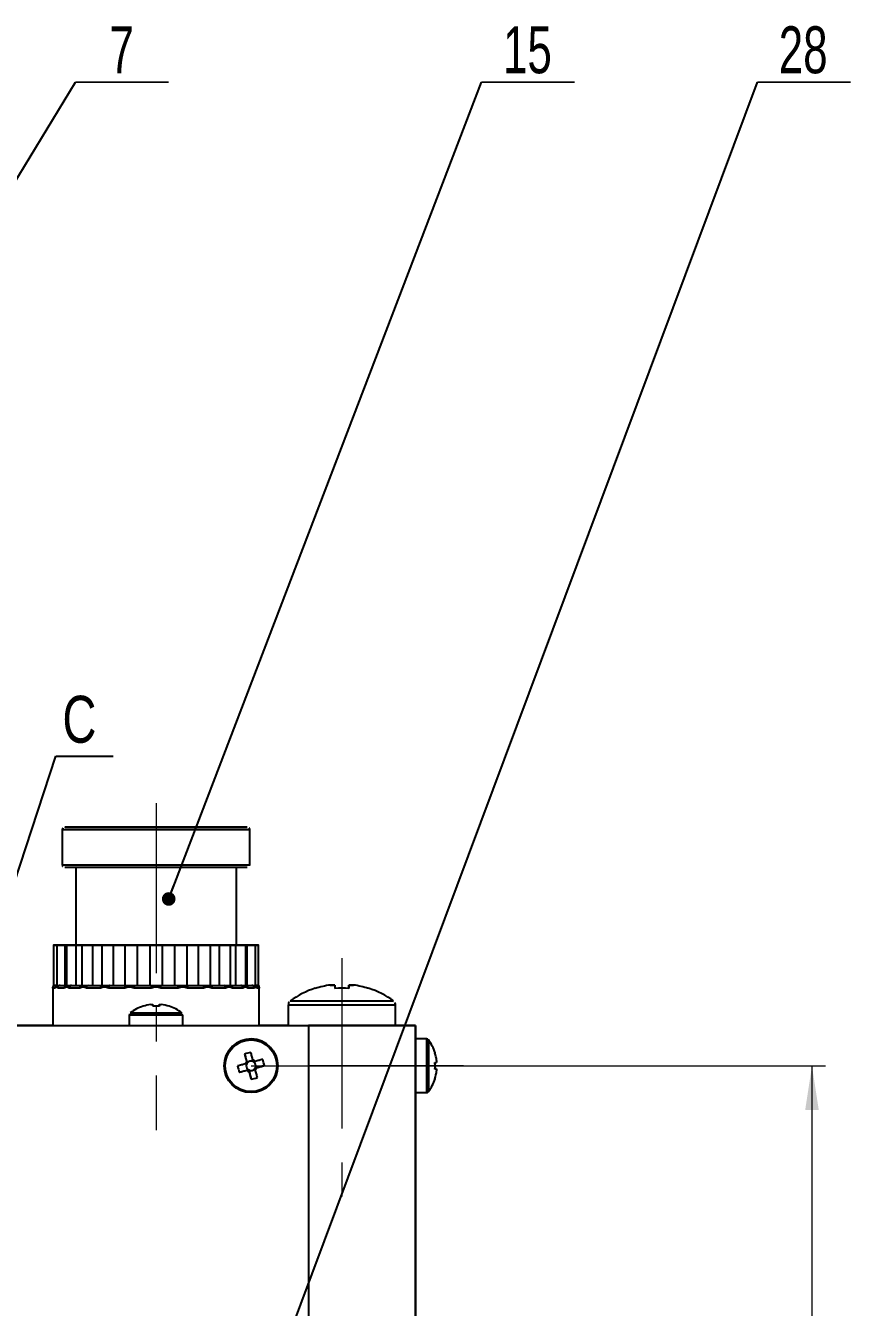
# Model space of a CAD drawing. Header units: millimetres. Extents: x 0 to 841, y -10 to 594.
# Drawn here: x 330.7 to 392.3, y 355.1 to 450.7 of the extents above; entities that cross this region are included whole.
import ezdxf

# ---------------------------------------------------------------- set-up
doc = ezdxf.new("R2010")
doc.units = ezdxf.units.MM
doc.linetypes.add('CENTERX2', pattern=[20.32, 12.7, -2.54, 2.54, -2.54])
doc.styles.add('SLDTEXTSTYLE0', font='TXT', dxfattribs={"width": 0.7})
doc.styles.add('SLDTEXTSTYLE4', font='TXT', dxfattribs={"width": 0.75})
doc.dimstyles.new('SLDDIMSTYLE0', dxfattribs={"dimtxt": 3.5, "dimasz": 3.302, "dimexe": 0, "dimexo": 0.0625, "dimgap": 0.875, "dimtad": 2, "dimrnd": 1e-09, "dimzin": 12, "dimdsep": 46, "dimtxsty": 'SLDTEXTSTYLE0', "dimsah": 1, "dimcen": 0.09, "dimadec": 0, "dimazin": 3, "dimtfac": 1, "dimtofl": 0, "dimtmove": 0, "dimatfit": 3, "dimfxl": 0, "dimfrac": 2, "dimtolj": 1, "dimtzin": 12, "dimarcsym": 0})
doc.dimstyles.new('SLDDIMSTYLE1', dxfattribs={"dimtxt": 0.18, "dimasz": 1.016, "dimexe": 0, "dimexo": 0.0625, "dimgap": 0, "dimtad": 0, "dimtih": 1, "dimtoh": 1, "dimdec": 0, "dimrnd": 1e-09, "dimzin": 0, "dimdsep": 46, "dimtxsty": 'Standard', "dimblk1": 'DOT', "dimblk2": 'DOT', "dimsah": 1, "dimcen": 0.09, "dimadec": 0, "dimazin": 0, "dimtfac": 1.016, "dimtdec": 0, "dimtofl": 0, "dimtmove": 0, "dimatfit": 3, "dimldrblk": 'DOT', "dimfxl": 0, "dimfrac": 2, "dimtolj": 1, "dimtzin": 0, "dimarcsym": 0})
doc.dimstyles.new('SLDDIMSTYLE2', dxfattribs={"dimtxt": 0.18, "dimasz": 3.302, "dimexe": 0, "dimexo": 0.0625, "dimgap": 0, "dimtad": 0, "dimtih": 1, "dimtoh": 1, "dimdec": 0, "dimrnd": 1e-09, "dimzin": 0, "dimdsep": 46, "dimtxsty": 'Standard', "dimblk1": 'NONE', "dimblk2": 'NONE', "dimsah": 1, "dimcen": 0.09, "dimadec": 0, "dimazin": 0, "dimtfac": 3.302, "dimtdec": 0, "dimtofl": 0, "dimtmove": 0, "dimatfit": 3, "dimldrblk": 'NONE', "dimfxl": 0, "dimfrac": 2, "dimtolj": 1, "dimtzin": 0, "dimarcsym": 0})

# ---------------------------------------------------------------- blocks, each defined once
blk = doc.blocks.new('_D')
at = {"color": 7, "linetype": 'Continuous', "lineweight": 18}
for p, q in [((347.542, 373.104), (390.39, 373.105)), ((389.39, 373.105), (389.391, 241.105)), ((347.543, 241.104), (390.391, 241.105))]:
    blk.add_line(p, q, dxfattribs=at)
for points in [[(389.39, 373.105), (388.882, 369.803), (389.898, 369.803)], [(389.391, 241.105), (389.899, 244.407), (388.883, 244.407)]]:
    blk.add_solid(points, dxfattribs=at)
at = {"color": 7, "linetype": 'Continuous', "lineweight": 18, "insert": (384.879, 307.078), "char_height": 3.5, "attachment_point": 1, "rotation": 90.00035, "style": 'SLDTEXTSTYLE0'}
blk.add_mtext('132', dxfattribs=at)
blk = doc.blocks.new('SW_NOTE_7')
at = {"color": 0, "linetype": 'Continuous', "lineweight": 0}
for p, q in [((0, 0), (6.936, 0)), ((6.936, 0), (0, 0)), ((0, 0), (6.936, 0)), ((6.936, 0), (0, 0)), ((0, 0), (6.936, 0)), ((6.936, 0), (0, 0))]:
    blk.add_line(p, q, dxfattribs=at)
at = {"color": 0, "linetype": 'Continuous', "lineweight": 0, "insert": (3.441, 4.17), "char_height": 3.5, "attachment_point": 2, "style": 'SLDTEXTSTYLE0'}
blk.add_mtext('7', dxfattribs=at)
blk = doc.blocks.new('_Dot')
at = {"color": 0, "linetype": 'ByBlock', "lineweight": -2}
blk.add_line((-0.5, 0), (-1, 0), dxfattribs=at)
at = {"color": 0, "linetype": 'ByBlock', "const_width": 0.5}
blk.add_lwpolyline([(-0.25, 0, 1), (0.25, 0, 1)], format="xyb", close=True, dxfattribs=at)
blk = doc.blocks.new('SW_NOTE_8')
at = {"color": 0, "linetype": 'Continuous', "lineweight": 0}
for p, q in [((0, 0), (6.936, 0)), ((6.936, 0), (0, 0)), ((0, 0), (6.936, 0)), ((6.936, 0), (0, 0)), ((0, 0), (6.936, 0)), ((6.936, 0), (0, 0))]:
    blk.add_line(p, q, dxfattribs=at)
at = {"color": 0, "linetype": 'Continuous', "lineweight": 0, "insert": (3.423, 4.17), "char_height": 3.5, "attachment_point": 2, "style": 'SLDTEXTSTYLE0'}
blk.add_mtext('15', dxfattribs=at)
blk = doc.blocks.new('SW_NOTE_9')
at = {"color": 0, "linetype": 'Continuous', "lineweight": 0}
for p, q in [((0, 0), (6.936, 0)), ((6.936, 0), (0, 0)), ((0, 0), (6.936, 0)), ((6.936, 0), (0, 0)), ((0, 0), (6.936, 0)), ((6.936, 0), (0, 0))]:
    blk.add_line(p, q, dxfattribs=at)
at = {"color": 0, "linetype": 'Continuous', "lineweight": 0, "insert": (3.415, 4.17), "char_height": 3.5, "attachment_point": 2, "style": 'SLDTEXTSTYLE0'}
blk.add_mtext('28', dxfattribs=at)
blk = doc.blocks.new('_None')

msp = doc.modelspace()

# ---------------------------------------------------------------- linework, layer by layer
at = {"color": 7, "linetype": 'CENTERX2', "lineweight": 18}
for p, q in [((340.462, 392.705), (340.462, 368.305)), ((354.322, 381.126), (354.322, 362.105)), ((351.823, 236.104), (351.822, 378.104)), ((363.39, 373.105), (351.822, 373.105)), ((357.822, 373.105), (362.632, 373.105))]:
    msp.add_line(p, q, dxfattribs=at)
at = {"color": 7, "linetype": 'Continuous', "lineweight": 25}
for p, q in [((333.462, 390.705), (333.462, 388.105)), ((347.462, 388.105), (347.462, 390.705)), ((334.462, 387.905), (334.462, 382.105)), ((346.462, 382.105), (346.462, 387.905)), ((332.812, 382.105), (332.812, 379.105)), ((333.057, 382.105), (333.057, 379.105)), ((333.057, 382.105), (333.057, 382.105)), ((333.677, 379.105), (333.677, 382.105)), ((333.774, 382.105), (333.774, 379.105)), ((333.774, 382.105), (333.774, 382.105)), ((334.504, 379.105), (334.504, 382.105)), ((334.915, 382.105), (334.915, 379.105)), ((335.738, 379.105), (335.738, 382.105)), ((336.402, 382.105), (336.402, 379.105)), ((337.293, 379.105), (337.293, 382.105)), ((338.134, 382.105), (338.134, 379.105)), ((339.064, 379.105), (339.064, 382.105)), ((339.992, 382.105), (339.992, 379.105)), ((340.932, 379.105), (340.932, 382.105)), ((341.86, 379.105), (341.86, 382.105)), ((342.79, 379.105), (342.79, 382.105)), ((343.631, 379.105), (343.631, 382.105)), ((344.522, 379.105), (344.522, 382.105)), ((345.186, 379.105), (345.186, 382.105)), ((346.009, 379.105), (346.009, 382.105)), ((346.419, 379.105), (346.419, 382.105)), ((347.15, 379.105), (347.15, 382.105)), ((347.15, 382.105), (347.15, 382.105)), ((347.247, 379.105), (347.247, 382.105)), ((347.867, 379.105), (347.867, 382.105)), ((347.867, 382.105), (347.867, 382.105)), ((348.112, 379.105), (348.112, 382.105)), ((332.762, 378.97), (332.762, 376.105)), ((332.97, 379.105), (333.057, 379.105)), ((333.057, 379.105), (333.316, 379.105)), ((333.316, 379.105), (333.677, 379.105)), ((333.677, 379.105), (333.774, 379.105)), ((334.504, 379.105), (334.915, 379.105)), ((335.413, 379.105), (336.412, 379.105)), ((336.402, 379.105), (336.412, 379.105)), ((337.02, 379.105), (338.183, 379.105)), ((342.74, 379.105), (342.79, 379.105)), ((343.631, 379.105), (343.903, 379.105)), ((344.512, 379.105), (344.522, 379.105)), ((345.186, 379.105), (345.511, 379.105)), ((346.419, 379.105), (346.774, 379.105)), ((347.15, 379.105), (347.247, 379.105)), ((347.867, 379.105), (347.954, 379.105)), ((348.162, 376.105), (348.162, 378.97)), ((355.19, 379.126), (354.837, 379.126)), ((354.837, 379.126), (354.837, 378.872)), ((354.837, 378.873), (354.837, 379.126)), ((354.837, 378.873), (354.837, 378.873)), ((340.078, 377.672), (340.222, 377.672)), ((340.702, 377.672), (340.702, 377.527)), ((350.322, 377.65), (350.322, 376.105)), ((358.322, 376.105), (358.322, 377.65)), ((338.462, 376.914), (338.462, 376.104)), ((340.702, 377.544), (340.702, 377.544)), ((342.462, 376.104), (342.462, 376.914)), ((323.499, 376.104), (351.322, 376.104)), ((323.499, 376.104), (351.822, 376.104)), ((332.762, 376.105), (323.566, 376.105)), ((350.322, 376.105), (348.162, 376.105)), ((351.822, 376.104), (351.823, 238.104)), ((359.322, 376.105), (358.322, 376.105)), ((359.322, 376.105), (359.322, 376.105)), ((359.322, 376.105), (359.822, 376.105)), ((359.322, 376.105), (359.322, 376.105)), ((359.823, 238.105), (359.822, 376.105)), ((359.822, 376.105), (359.822, 376.105)), ((359.822, 376.105), (359.822, 375.105)), ((360.632, 375.105), (359.822, 375.105)), ((360.632, 375.105), (359.822, 375.105)), ((359.822, 375.105), (359.822, 375.105)), ((347.066, 373.983), (347.224, 373.375)), ((345.59, 373.539), (345.59, 373.539)), ((347.151, 373.251), (347.187, 373.112)), ((347.362, 373.411), (347.224, 373.375)), ((347.244, 373.298), (347.224, 373.375)), ((347.235, 372.925), (347.271, 372.786)), ((347.688, 373.496), (347.55, 373.46)), ((347.849, 373.284), (347.813, 373.423)), ((347.933, 372.958), (347.856, 372.938)), ((347.933, 372.958), (347.897, 373.096)), ((348.541, 373.116), (347.933, 372.958)), ((361.39, 372.865), (361.245, 372.865)), ((361.262, 372.865), (361.39, 372.865)), ((361.39, 372.865), (361.284, 372.865)), ((361.39, 373.489), (361.39, 373.345)), ((361.39, 373.488), (361.39, 373.345)), ((361.39, 372.865), (361.39, 372.721)), ((346.663, 372.628), (347.271, 372.786)), ((347.349, 372.806), (347.271, 372.786)), ((347.396, 372.713), (347.376, 372.79)), ((347.396, 372.713), (347.534, 372.749)), ((347.554, 372.105), (347.396, 372.713)), ((347.722, 372.798), (347.86, 372.834)), ((349.494, 372.669), (349.494, 372.669)), ((359.822, 371.105), (360.632, 371.105)), ((359.822, 371.105), (359.823, 243.105))]:
    msp.add_line(p, q, dxfattribs=at)
at = {"color": 8, "linetype": 'Continuous', "lineweight": 25}
for p, q in [((333.312, 382.105), (333.312, 382.105)), ((333.435, 382.105), (333.435, 382.105)), ((347.489, 382.105), (347.489, 382.105)), ((347.612, 382.105), (347.612, 382.105)), ((360.776, 375.034), (360.776, 375.033))]:
    msp.add_line(p, q, dxfattribs=at)
at = {"color": 8, "linetype": 'Continuous', "lineweight": 25, "flags": 128}
for points in [[(347.462, 390.705), (347.376, 390.705), (347.119, 390.705), (346.699, 390.705), (346.125, 390.705), (345.412, 390.705), (344.576, 390.705), (343.64, 390.705), (342.625, 390.705), (341.557, 390.705), (340.462, 390.705), (339.367, 390.705), (338.299, 390.705), (337.284, 390.705), (336.347, 390.705), (335.512, 390.705), (334.799, 390.705), (334.225, 390.705), (333.804, 390.705), (333.548, 390.705), (333.462, 390.705)], [(333.462, 388.105), (333.548, 388.105), (333.804, 388.105), (334.225, 388.105), (334.799, 388.105), (335.512, 388.105), (336.347, 388.105), (337.284, 388.105), (338.299, 388.105), (339.367, 388.105), (340.462, 388.105), (341.557, 388.105), (342.625, 388.105), (343.64, 388.105), (344.576, 388.105), (345.412, 388.105), (346.125, 388.105), (346.699, 388.105), (347.119, 388.105), (347.376, 388.105), (347.462, 388.105)], [(350.322, 377.65), (350.41, 377.65), (350.668, 377.65), (351.086, 377.65), (351.646, 377.65), (352.322, 377.65), (353.086, 377.65), (353.904, 377.65), (354.74, 377.65), (355.558, 377.65), (356.322, 377.65), (356.999, 377.65), (357.558, 377.65), (357.976, 377.65), (358.235, 377.65), (358.322, 377.65)], [(350.469, 377.94), (350.491, 377.94), (350.549, 377.94)], [(357.791, 377.94), (357.819, 377.94), (358.086, 377.94), (358.176, 377.94)], [(338.462, 376.914), (338.484, 376.914), (338.66, 376.914), (338.996, 376.914), (339.462, 376.914), (340.017, 376.914), (340.611, 376.914), (341.193, 376.914), (341.709, 376.914), (342.114, 376.914), (342.373, 376.914), (342.462, 376.914)], [(360.632, 375.105), (360.632, 375.082), (360.632, 374.906), (360.632, 374.57), (360.632, 374.104), (360.632, 373.549), (360.632, 372.955), (360.632, 372.374), (360.632, 371.857), (360.632, 371.452), (360.632, 371.193), (360.632, 371.105), (360.632, 371.105)], [(360.776, 375.033), (360.776, 375.012), (360.776, 374.842), (360.776, 374.518), (360.776, 374.068), (360.776, 373.533), (360.776, 372.96), (360.776, 372.4), (360.776, 371.902), (360.776, 371.511), (360.776, 371.262), (360.776, 371.176), (360.776, 371.176)]]:
    msp.add_lwpolyline(points, dxfattribs=at)
at = {"color": 7, "linetype": 'Continuous', "lineweight": 25, "flags": 128}
for points in [[(347.262, 390.905), (347.174, 390.905), (346.912, 390.905), (346.483, 390.905), (345.898, 390.905), (345.172, 390.905), (344.325, 390.905), (343.377, 390.905), (342.354, 390.905), (341.281, 390.905), (340.188, 390.905), (339.102, 390.905), (338.051, 390.905), (337.062, 390.905), (336.161, 390.905), (335.372, 390.905), (334.715, 390.905), (334.206, 390.905), (333.859, 390.905), (333.684, 390.905), (333.684, 390.905), (333.859, 390.905), (334.206, 390.905), (334.715, 390.905), (335.372, 390.905), (336.161, 390.905), (337.062, 390.905), (338.051, 390.905), (339.102, 390.905), (340.188, 390.905), (341.281, 390.905), (342.354, 390.905), (343.377, 390.905), (344.325, 390.905), (345.172, 390.905), (345.898, 390.905), (346.483, 390.905), (346.912, 390.905), (347.174, 390.905), (347.262, 390.905)], [(345.862, 390.905), (345.775, 390.905), (345.518, 390.905), (345.097, 390.905), (344.528, 390.905), (343.829, 390.905), (343.021, 390.905), (342.131, 390.905), (341.187, 390.905), (340.22, 390.905), (339.26, 390.905), (338.34, 390.905), (337.487, 390.905), (336.73, 390.905), (336.093, 390.905), (335.597, 390.905), (335.256, 390.905), (335.084, 390.905), (335.084, 390.905), (335.256, 390.905), (335.597, 390.905), (336.093, 390.905), (336.73, 390.905), (337.487, 390.905), (338.34, 390.905), (339.26, 390.905), (340.22, 390.905), (341.187, 390.905), (342.131, 390.905), (343.021, 390.905), (343.829, 390.905), (344.528, 390.905), (345.097, 390.905), (345.518, 390.905), (345.775, 390.905), (345.862, 390.905)], [(347.262, 387.905), (347.174, 387.905), (346.912, 387.905), (346.483, 387.905), (345.898, 387.905), (345.172, 387.905), (344.325, 387.905), (343.377, 387.905), (342.354, 387.905), (341.282, 387.905), (340.188, 387.905), (339.102, 387.905), (338.051, 387.905), (337.062, 387.905), (336.161, 387.905), (335.372, 387.905), (334.715, 387.905), (334.206, 387.905), (333.859, 387.905), (333.684, 387.905), (333.662, 387.905)], [(333.312, 382.105), (333.123, 382.105), (332.96, 382.105), (332.851, 382.105), (332.812, 382.105), (332.851, 382.105), (332.96, 382.105), (333.123, 382.105), (333.312, 382.105)], [(333.677, 382.105), (333.488, 382.105), (333.305, 382.105), (333.158, 382.105), (333.073, 382.105), (333.062, 382.105), (333.127, 382.105), (333.259, 382.105), (333.435, 382.105)], [(333.435, 382.105), (333.259, 382.105), (333.127, 382.105), (333.062, 382.105), (333.073, 382.105), (333.158, 382.105), (333.305, 382.105), (333.488, 382.105), (333.677, 382.105)], [(333.435, 382.105), (333.597, 382.105), (333.725, 382.105), (333.798, 382.105), (333.809, 382.105), (333.753, 382.105), (333.641, 382.105), (333.487, 382.105), (333.312, 382.105)], [(333.312, 382.105), (333.487, 382.105), (333.641, 382.105), (333.753, 382.105), (333.809, 382.105), (333.798, 382.105), (333.725, 382.105), (333.597, 382.105), (333.435, 382.105)], [(334.036, 382.105), (334.176, 382.105), (334.268, 382.105), (334.298, 382.105), (334.262, 382.105), (334.166, 382.105), (334.022, 382.105), (333.851, 382.105), (333.677, 382.105)], [(333.677, 382.105), (333.851, 382.105), (334.022, 382.105), (334.166, 382.105), (334.262, 382.105), (334.298, 382.105), (334.268, 382.105), (334.176, 382.105), (334.036, 382.105)], [(334.504, 382.105), (334.328, 382.105), (334.137, 382.105), (333.964, 382.105), (333.837, 382.105), (333.777, 382.105), (333.794, 382.105), (333.885, 382.105), (334.036, 382.105)], [(334.036, 382.105), (333.885, 382.105), (333.794, 382.105), (333.777, 382.105), (333.837, 382.105), (333.964, 382.105), (334.137, 382.105), (334.328, 382.105), (334.462, 382.105)], [(334.462, 382.105), (334.484, 382.105), (334.655, 382.105), (334.995, 382.105), (335.491, 382.105), (336.13, 382.105), (336.894, 382.105), (337.761, 382.105), (338.705, 382.105), (339.7, 382.105), (340.717, 382.105), (341.726, 382.105), (342.699, 382.105), (343.608, 382.105), (344.426, 382.105), (345.13, 382.105), (345.7, 382.105), (346.119, 382.105), (346.376, 382.105), (346.462, 382.105)], [(335.075, 382.105), (335.183, 382.105), (335.233, 382.105), (335.217, 382.105), (335.138, 382.105), (335.007, 382.105), (334.842, 382.105), (334.666, 382.105), (334.504, 382.105)], [(335.738, 382.105), (335.585, 382.105), (335.4, 382.105), (335.212, 382.105), (335.053, 382.105), (334.948, 382.105), (334.915, 382.105), (334.96, 382.105), (335.075, 382.105)], [(336.481, 382.105), (336.55, 382.105), (336.554, 382.105), (336.494, 382.105), (336.377, 382.105), (336.22, 382.105), (336.045, 382.105), (335.876, 382.105), (335.738, 382.105)], [(337.293, 382.105), (337.176, 382.105), (337.008, 382.105), (336.818, 382.105), (336.637, 382.105), (336.495, 382.105), (336.414, 382.105), (336.41, 382.105), (336.481, 382.105)], [(338.159, 382.105), (338.183, 382.105), (338.142, 382.105), (338.041, 382.105), (337.894, 382.105), (337.722, 382.105), (337.549, 382.105), (337.399, 382.105), (337.293, 382.105)], [(339.064, 382.105), (338.99, 382.105), (338.851, 382.105), (338.672, 382.105), (338.482, 382.105), (338.312, 382.105), (338.189, 382.105), (338.135, 382.105), (338.159, 382.105)], [(339.993, 382.105), (339.972, 382.105), (339.888, 382.105), (339.753, 382.105), (339.586, 382.105), (339.411, 382.105), (339.251, 382.105), (339.13, 382.105), (339.064, 382.105)], [(340.931, 382.105), (340.904, 382.105), (340.805, 382.105), (340.649, 382.105), (340.462, 382.105), (340.275, 382.105), (340.119, 382.105), (340.02, 382.105), (339.993, 382.105)], [(341.86, 382.105), (341.794, 382.105), (341.673, 382.105), (341.513, 382.105), (341.338, 382.105), (341.171, 382.105), (341.036, 382.105), (340.952, 382.105), (340.931, 382.105)], [(342.765, 382.105), (342.788, 382.105), (342.734, 382.105), (342.612, 382.105), (342.442, 382.105), (342.251, 382.105), (342.072, 382.105), (341.934, 382.105), (341.86, 382.105)], [(343.631, 382.105), (343.525, 382.105), (343.375, 382.105), (343.202, 382.105), (343.03, 382.105), (342.883, 382.105), (342.782, 382.105), (342.741, 382.105), (342.765, 382.105)], [(344.443, 382.105), (344.514, 382.105), (344.509, 382.105), (344.429, 382.105), (344.287, 382.105), (344.106, 382.105), (343.916, 382.105), (343.748, 382.105), (343.631, 382.105)], [(345.186, 382.105), (345.048, 382.105), (344.879, 382.105), (344.704, 382.105), (344.547, 382.105), (344.43, 382.105), (344.37, 382.105), (344.374, 382.105), (344.443, 382.105)], [(345.849, 382.105), (345.964, 382.105), (346.009, 382.105), (345.976, 382.105), (345.871, 382.105), (345.712, 382.105), (345.524, 382.105), (345.338, 382.105), (345.186, 382.105)], [(346.419, 382.105), (346.258, 382.105), (346.082, 382.105), (345.917, 382.105), (345.786, 382.105), (345.707, 382.105), (345.691, 382.105), (345.741, 382.105), (345.849, 382.105)], [(346.888, 382.105), (347.038, 382.105), (347.13, 382.105), (347.147, 382.105), (347.087, 382.105), (346.96, 382.105), (346.787, 382.105), (346.596, 382.105), (346.419, 382.105)], [(346.462, 382.105), (346.596, 382.105), (346.787, 382.105), (346.96, 382.105), (347.087, 382.105), (347.147, 382.105), (347.13, 382.105), (347.038, 382.105), (346.888, 382.105), (346.888, 382.105)], [(346.888, 382.105), (346.748, 382.105), (346.656, 382.105), (346.626, 382.105), (346.662, 382.105), (346.758, 382.105), (346.902, 382.105), (347.073, 382.105), (347.247, 382.105)], [(347.247, 382.105), (347.073, 382.105), (346.902, 382.105), (346.758, 382.105), (346.662, 382.105), (346.626, 382.105), (346.656, 382.105), (346.748, 382.105), (346.888, 382.105)], [(347.489, 382.105), (347.326, 382.105), (347.199, 382.105), (347.125, 382.105), (347.115, 382.105), (347.17, 382.105), (347.283, 382.105), (347.437, 382.105), (347.612, 382.105)], [(347.612, 382.105), (347.437, 382.105), (347.283, 382.105), (347.17, 382.105), (347.115, 382.105), (347.125, 382.105), (347.199, 382.105), (347.326, 382.105), (347.489, 382.105)], [(347.247, 382.105), (347.436, 382.105), (347.619, 382.105), (347.765, 382.105), (347.851, 382.105), (347.862, 382.105), (347.796, 382.105), (347.665, 382.105), (347.489, 382.105)], [(347.489, 382.105), (347.665, 382.105), (347.796, 382.105), (347.862, 382.105), (347.851, 382.105), (347.765, 382.105), (347.619, 382.105), (347.436, 382.105), (347.247, 382.105)], [(347.612, 382.105), (347.8, 382.105), (347.963, 382.105), (348.073, 382.105), (348.112, 382.105), (348.073, 382.105), (347.963, 382.105), (347.8, 382.105), (347.612, 382.105)], [(332.939, 378.905), (332.906, 378.905), (332.877, 378.905), (332.851, 378.905), (332.828, 378.905), (332.808, 378.905), (332.792, 378.905), (332.78, 378.905), (332.77, 378.905)], [(332.812, 379.105), (332.822, 379.105), (332.853, 379.105), (332.903, 379.105), (332.97, 379.105)], [(333.62, 378.905), (333.548, 378.905), (333.478, 378.905), (333.411, 378.905), (333.348, 378.905), (333.288, 378.905), (333.231, 378.905), (333.177, 378.905), (333.126, 378.905)], [(333.316, 379.105), (333.366, 379.105), (333.418, 379.105), (333.474, 379.105), (333.533, 379.105), (333.595, 379.105), (333.659, 379.105), (333.727, 379.105), (333.798, 379.105)], [(333.774, 379.105), (333.776, 379.105), (333.797, 379.105), (333.837, 379.105), (333.895, 379.105), (333.969, 379.105), (334.055, 379.105), (334.15, 379.105)], [(334.768, 378.905), (334.66, 378.905), (334.555, 378.905), (334.453, 378.905), (334.353, 378.905), (334.256, 378.905), (334.162, 378.905), (334.07, 378.905), (333.981, 378.905)], [(334.15, 379.105), (334.236, 379.105), (334.325, 379.105), (334.417, 379.105), (334.512, 379.105), (334.609, 379.105), (334.709, 379.105), (334.811, 379.105), (334.916, 379.105)], [(334.15, 379.105), (334.195, 379.105), (334.242, 379.105), (334.288, 379.105), (334.334, 379.105), (334.379, 379.105), (334.423, 379.105), (334.465, 379.105), (334.504, 379.105)], [(334.915, 379.105), (334.92, 379.105), (334.946, 379.105), (334.99, 379.105), (335.053, 379.105), (335.13, 379.105), (335.218, 379.105), (335.314, 379.105), (335.413, 379.105)], [(336.304, 378.905), (336.168, 378.905), (336.035, 378.905), (335.904, 378.905), (335.774, 378.905), (335.647, 378.905), (335.522, 378.905), (335.399, 378.905), (335.278, 378.905)], [(335.413, 379.105), (335.459, 379.105), (335.504, 379.105), (335.549, 379.105), (335.591, 379.105), (335.632, 379.105), (335.67, 379.105), (335.705, 379.105), (335.738, 379.105)], [(335.738, 379.105), (335.876, 379.105), (336.045, 379.105), (336.22, 379.105), (336.377, 379.105), (336.402, 379.105)], [(336.412, 379.105), (336.391, 379.101), (336.37, 379.089), (336.352, 379.071), (336.335, 379.046), (336.322, 379.016), (336.312, 378.981), (336.306, 378.944), (336.304, 378.905)], [(336.412, 379.105), (336.442, 379.105), (336.491, 379.105), (336.557, 379.105), (336.637, 379.105), (336.728, 379.105), (336.825, 379.105), (336.924, 379.105), (337.02, 379.105)], [(337.02, 379.105), (337.003, 379.101), (336.985, 379.089), (336.97, 379.071), (336.956, 379.046), (336.944, 379.016), (336.936, 378.981), (336.93, 378.944), (336.929, 378.905)], [(338.123, 378.905), (337.969, 378.905), (337.817, 378.905), (337.665, 378.905), (337.515, 378.905), (337.367, 378.905), (337.219, 378.905), (337.073, 378.905), (336.929, 378.905)], [(337.02, 379.105), (337.064, 379.105), (337.105, 379.105), (337.144, 379.105), (337.18, 379.105), (337.214, 379.105), (337.244, 379.105), (337.27, 379.105), (337.293, 379.105)], [(337.293, 379.105), (337.399, 379.105), (337.549, 379.105), (337.722, 379.105), (337.894, 379.105), (338.041, 379.105), (338.142, 379.105), (338.183, 379.105), (338.184, 379.105)], [(338.183, 379.105), (338.171, 379.101), (338.16, 379.089), (338.15, 379.071), (338.14, 379.046), (338.133, 379.016), (338.127, 378.981), (338.124, 378.944), (338.123, 378.905)], [(338.183, 379.105), (338.237, 379.105), (338.306, 379.105), (338.389, 379.105), (338.482, 379.105), (338.58, 379.105), (338.679, 379.105), (338.774, 379.105), (338.862, 379.105)], [(340.101, 378.905), (339.94, 378.905), (339.778, 378.905), (339.617, 378.905), (339.457, 378.905), (339.297, 378.905), (339.137, 378.905), (338.978, 378.905), (338.82, 378.905)], [(338.862, 379.105), (339.017, 379.105), (339.172, 379.105), (339.327, 379.105), (339.483, 379.105), (339.639, 379.105), (339.796, 379.105), (339.953, 379.105), (340.11, 379.105)], [(338.862, 379.105), (338.9, 379.105), (338.934, 379.105), (338.966, 379.105), (338.993, 379.105), (339.017, 379.105), (339.037, 379.105), (339.053, 379.105), (339.064, 379.105)], [(339.064, 379.105), (339.13, 379.105), (339.251, 379.105), (339.411, 379.105), (339.586, 379.105), (339.753, 379.105), (339.888, 379.105), (339.972, 379.105), (339.994, 379.105)], [(339.992, 379.105), (339.993, 379.105), (339.996, 379.105), (340.005, 379.105), (340.018, 379.105), (340.035, 379.105), (340.056, 379.105), (340.081, 379.105), (340.11, 379.105)], [(340.11, 379.105), (340.184, 379.105), (340.269, 379.105), (340.363, 379.105), (340.462, 379.105), (340.56, 379.105), (340.655, 379.105), (340.74, 379.105), (340.813, 379.105)], [(340.813, 379.105), (340.971, 379.105), (341.128, 379.105), (341.284, 379.105), (341.441, 379.105), (341.597, 379.105), (341.752, 379.105), (341.907, 379.105), (342.061, 379.105)], [(340.813, 379.105), (340.842, 379.105), (340.868, 379.105), (340.889, 379.105), (340.906, 379.105), (340.919, 379.105), (340.927, 379.105), (340.931, 379.105), (340.932, 379.105)], [(342.104, 378.905), (341.946, 378.905), (341.787, 378.905), (341.627, 378.905), (341.467, 378.905), (341.306, 378.905), (341.146, 378.905), (340.984, 378.905), (340.823, 378.905)], [(340.93, 379.105), (340.952, 379.105), (341.036, 379.105), (341.171, 379.105), (341.338, 379.105), (341.513, 379.105), (341.673, 379.105), (341.794, 379.105), (341.86, 379.105)], [(341.86, 379.105), (341.871, 379.105), (341.887, 379.105), (341.907, 379.105), (341.931, 379.105), (341.958, 379.105), (341.989, 379.105), (342.024, 379.105), (342.061, 379.105)], [(342.061, 379.105), (342.149, 379.105), (342.245, 379.105), (342.344, 379.105), (342.442, 379.105), (342.534, 379.105), (342.617, 379.105), (342.687, 379.105), (342.74, 379.105)], [(342.74, 379.105), (342.752, 379.101), (342.764, 379.089), (342.774, 379.071), (342.783, 379.046), (342.791, 379.016), (342.797, 378.981), (342.8, 378.944), (342.801, 378.905)], [(342.74, 379.105), (342.89, 379.105), (343.039, 379.105), (343.186, 379.105), (343.332, 379.105), (343.477, 379.105), (343.62, 379.105), (343.763, 379.105), (343.903, 379.105)], [(342.74, 379.105), (342.741, 379.105), (342.782, 379.105), (342.883, 379.105), (343.03, 379.105), (343.202, 379.105), (343.375, 379.105), (343.525, 379.105), (343.631, 379.105)], [(343.995, 378.905), (343.851, 378.905), (343.705, 378.905), (343.557, 378.905), (343.409, 378.905), (343.259, 378.905), (343.107, 378.905), (342.955, 378.905), (342.801, 378.905)], [(343.903, 379.105), (343.921, 379.101), (343.938, 379.089), (343.954, 379.071), (343.968, 379.046), (343.98, 379.016), (343.988, 378.981), (343.993, 378.944), (343.995, 378.905)], [(343.903, 379.105), (344, 379.105), (344.099, 379.105), (344.196, 379.105), (344.287, 379.105), (344.367, 379.105), (344.433, 379.105), (344.482, 379.105), (344.512, 379.105)], [(344.512, 379.105), (344.533, 379.101), (344.554, 379.089), (344.572, 379.071), (344.589, 379.046), (344.602, 379.016), (344.612, 378.981), (344.618, 378.944), (344.62, 378.905)], [(344.512, 379.105), (344.644, 379.105), (344.774, 379.105), (344.902, 379.105), (345.028, 379.105), (345.152, 379.105), (345.273, 379.105), (345.393, 379.105), (345.511, 379.105)], [(344.522, 379.105), (344.547, 379.105), (344.704, 379.105), (344.879, 379.105), (345.048, 379.105), (345.186, 379.105)], [(345.645, 378.905), (345.525, 378.905), (345.402, 378.905), (345.277, 378.905), (345.149, 378.905), (345.02, 378.905), (344.889, 378.905), (344.755, 378.905), (344.62, 378.905)], [(345.511, 379.105), (345.61, 379.105), (345.706, 379.105), (345.794, 379.105), (345.871, 379.105), (345.934, 379.105), (345.978, 379.105), (346.003, 379.105), (346.009, 379.105)], [(346.008, 379.105), (346.113, 379.105), (346.215, 379.105), (346.315, 379.105), (346.412, 379.105), (346.507, 379.105), (346.599, 379.105), (346.688, 379.105), (346.774, 379.105)], [(346.009, 379.105), (346.082, 379.105), (346.258, 379.105), (346.419, 379.105)], [(346.943, 378.905), (346.854, 378.905), (346.762, 378.905), (346.668, 378.905), (346.571, 378.905), (346.471, 378.905), (346.369, 378.905), (346.263, 378.905), (346.156, 378.905)], [(346.774, 379.105), (346.869, 379.105), (346.955, 379.105), (347.029, 379.105), (347.087, 379.105), (347.127, 379.105), (347.148, 379.105), (347.15, 379.105)], [(347.126, 379.105), (347.197, 379.105), (347.264, 379.105), (347.329, 379.105), (347.391, 379.105), (347.45, 379.105), (347.505, 379.105), (347.558, 379.105), (347.607, 379.105)], [(347.247, 379.105), (347.291, 379.105), (347.337, 379.105), (347.383, 379.105), (347.429, 379.105), (347.476, 379.105), (347.521, 379.105), (347.565, 379.105), (347.607, 379.105)], [(347.798, 378.905), (347.747, 378.905), (347.693, 378.905), (347.636, 378.905), (347.576, 378.905), (347.512, 378.905), (347.446, 378.905), (347.376, 378.905), (347.303, 378.905)], [(347.607, 379.105), (347.691, 379.105), (347.761, 379.105), (347.816, 379.105), (347.851, 379.105), (347.867, 379.105), (347.867, 379.105)], [(347.954, 379.105), (348.021, 379.105), (348.071, 379.105), (348.101, 379.105), (348.112, 379.105)], [(348.153, 378.905), (348.144, 378.905), (348.132, 378.905), (348.115, 378.905), (348.096, 378.905), (348.073, 378.905), (348.047, 378.905), (348.018, 378.905), (347.985, 378.905)], [(352.338, 378.873), (352.334, 378.881), (352.331, 378.887), (352.329, 378.891), (352.328, 378.892), (352.328, 378.892)], [(353.807, 379.126), (353.754, 379.126), (353.703, 379.126), (353.655, 379.126), (353.609, 379.126), (353.565, 379.126), (353.525, 379.126), (353.488, 379.126), (353.454, 379.126)], [(353.454, 379.126), (353.488, 379.126), (353.525, 379.126), (353.565, 379.126), (353.609, 379.126), (353.655, 379.126), (353.703, 379.126), (353.754, 379.126), (353.807, 379.126)], [(353.807, 379.126), (353.807, 379.106), (353.807, 379.082), (353.807, 379.055), (353.807, 379.025), (353.807, 378.991), (353.807, 378.955), (353.807, 378.916), (353.807, 378.873)], [(354.837, 378.873), (354.837, 378.916), (354.837, 378.955), (354.837, 378.991), (354.837, 379.025), (354.837, 379.055), (354.837, 379.082), (354.837, 379.106), (354.837, 379.126)], [(354.837, 379.126), (354.89, 379.126), (354.941, 379.126), (354.99, 379.126), (355.036, 379.126), (355.079, 379.126), (355.119, 379.126), (355.156, 379.126), (355.19, 379.126)], [(354.837, 379.126), (354.837, 379.106), (354.837, 379.082), (354.837, 379.055), (354.837, 379.025), (354.837, 378.991), (354.837, 378.955), (354.837, 378.916), (354.837, 378.873)], [(356.307, 378.873), (356.311, 378.881), (356.314, 378.887), (356.315, 378.891), (356.316, 378.892), (356.315, 378.891), (356.314, 378.887), (356.311, 378.881), (356.307, 378.873)], [(340.222, 377.672), (340.222, 377.662), (340.222, 377.651), (340.222, 377.637), (340.222, 377.622), (340.222, 377.605), (340.222, 377.587), (340.222, 377.566), (340.222, 377.544)], [(340.702, 377.544), (340.702, 377.566), (340.702, 377.587), (340.702, 377.605), (340.702, 377.622), (340.702, 377.637), (340.702, 377.651), (340.702, 377.662), (340.702, 377.672)], [(340.702, 377.672), (340.723, 377.672), (340.744, 377.672), (340.763, 377.672), (340.782, 377.672), (340.8, 377.672), (340.816, 377.672), (340.831, 377.672), (340.846, 377.672)], [(350.549, 377.94), (350.67, 377.94), (351.02, 377.94), (351.525, 377.94), (352.16, 377.94), (352.896, 377.94), (353.699, 377.94), (354.531, 377.94), (355.353, 377.94), (356.127, 377.94), (356.817, 377.94), (357.39, 377.94), (357.791, 377.94)], [(338.534, 377.058), (338.555, 377.058), (338.724, 377.058), (339.048, 377.058), (339.498, 377.058), (340.033, 377.058), (340.606, 377.058), (341.167, 377.058), (341.664, 377.058), (342.055, 377.058), (342.305, 377.058), (342.39, 377.058), (342.39, 377.058)], [(339.492, 377.544), (339.49, 377.548), (339.489, 377.551), (339.488, 377.552), (339.488, 377.553), (339.488, 377.553)], [(341.432, 377.544), (341.434, 377.548), (341.435, 377.551), (341.436, 377.552), (341.436, 377.553), (341.436, 377.552), (341.435, 377.551), (341.434, 377.548), (341.432, 377.544)], [(332.762, 376.105), (332.848, 376.105), (333.104, 376.105), (333.524, 376.105), (334.1, 376.105), (334.817, 376.105), (335.661, 376.105), (336.612, 376.105), (337.649, 376.105), (338.462, 376.105)], [(338.462, 376.104), (338.484, 376.104), (338.66, 376.104), (338.996, 376.104), (339.462, 376.104), (340.017, 376.104), (340.611, 376.104), (341.193, 376.104), (341.709, 376.104), (342.114, 376.104), (342.373, 376.104), (342.462, 376.104), (342.462, 376.104)], [(342.462, 376.105), (343.275, 376.105), (344.312, 376.105), (345.263, 376.105), (346.106, 376.105), (346.824, 376.105), (347.399, 376.105), (347.82, 376.105), (348.076, 376.105), (348.162, 376.105)], [(350.322, 376.105), (350.322, 376.105), (350.41, 376.105), (350.668, 376.105), (351.086, 376.105), (351.646, 376.105), (352.322, 376.105), (353.086, 376.105), (353.904, 376.105), (354.74, 376.105), (355.558, 376.105), (356.322, 376.105), (356.999, 376.105), (357.558, 376.105), (357.976, 376.105), (358.235, 376.105), (358.322, 376.105), (358.322, 376.105)], [(351.322, 376.104), (352.573, 376.104), (353.794, 376.104), (354.954, 376.104), (356.024, 376.104), (356.979, 376.104), (357.794, 376.104), (358.45, 376.104), (358.93, 376.105), (359.224, 376.105), (359.322, 376.105)], [(359.822, 376.105), (359.724, 376.105), (359.43, 376.105), (358.95, 376.104), (358.294, 376.104), (357.479, 376.104), (356.524, 376.104), (355.454, 376.104), (354.294, 376.104), (353.073, 376.104), (351.822, 376.104)], [(358.666, 376.105), (358.931, 376.105), (359.224, 376.105), (359.322, 376.105)], [(359.822, 375.105), (359.822, 375.082), (359.822, 374.906), (359.822, 374.57), (359.822, 374.104), (359.822, 373.549), (359.822, 372.955), (359.822, 372.374), (359.822, 371.857), (359.822, 371.452), (359.822, 371.193), (359.822, 371.105), (359.822, 371.105)], [(347.066, 373.983), (347.084, 373.914), (347.102, 373.844), (347.12, 373.773), (347.139, 373.702), (347.157, 373.631), (347.176, 373.559), (347.195, 373.488), (347.213, 373.415)], [(347.678, 373.536), (347.659, 373.608), (347.641, 373.68), (347.622, 373.752), (347.603, 373.823), (347.585, 373.894), (347.567, 373.964), (347.549, 374.034), (347.531, 374.104)], [(359.822, 374.205), (359.822, 374.205), (359.822, 374.121), (359.822, 373.882), (359.822, 373.525), (359.822, 373.104), (359.822, 372.683), (359.822, 372.327), (359.822, 372.088), (359.822, 372.005), (359.822, 372.005)], [(361.262, 374.075), (361.266, 374.077), (361.268, 374.078), (361.27, 374.079), (361.27, 374.079), (361.27, 374.079)], [(347.11, 373.24), (347.038, 373.222), (346.966, 373.203), (346.895, 373.184), (346.824, 373.166), (346.753, 373.147), (346.682, 373.129), (346.612, 373.111), (346.543, 373.093)], [(348.421, 373.58), (348.351, 373.562), (348.281, 373.544), (348.211, 373.526), (348.14, 373.508), (348.069, 373.489), (347.997, 373.47), (347.925, 373.452), (347.853, 373.433)], [(347.974, 372.968), (348.046, 372.987), (348.118, 373.006), (348.189, 373.024), (348.26, 373.043), (348.331, 373.061), (348.402, 373.08), (348.472, 373.098), (348.541, 373.116)], [(361.262, 372.865), (361.284, 372.865), (361.304, 372.865), (361.323, 372.865), (361.34, 372.865), (361.355, 372.865), (361.368, 372.865), (361.38, 372.865), (361.39, 372.865)], [(361.39, 372.865), (361.39, 372.844), (361.39, 372.823), (361.39, 372.804), (361.39, 372.785), (361.39, 372.768), (361.39, 372.751), (361.39, 372.736), (361.39, 372.721)], [(346.663, 372.628), (346.733, 372.646), (346.803, 372.665), (346.873, 372.683), (346.944, 372.701), (347.015, 372.72), (347.087, 372.738), (347.159, 372.757), (347.231, 372.776)], [(347.406, 372.673), (347.425, 372.601), (347.444, 372.529), (347.462, 372.457), (347.481, 372.386), (347.499, 372.315), (347.517, 372.245), (347.535, 372.175), (347.554, 372.105)], [(348.018, 372.226), (348, 372.295), (347.982, 372.365), (347.964, 372.436), (347.945, 372.507), (347.927, 372.578), (347.908, 372.649), (347.889, 372.721), (347.871, 372.793)], [(361.262, 372.135), (361.266, 372.133), (361.268, 372.131), (361.27, 372.131), (361.27, 372.13), (361.27, 372.131), (361.268, 372.131), (361.266, 372.133), (361.262, 372.134)], [(361.262, 372.135), (361.266, 372.133), (361.268, 372.132), (361.27, 372.131), (361.27, 372.131), (361.27, 372.131), (361.268, 372.132), (361.266, 372.133), (361.262, 372.135)]]:
    msp.add_lwpolyline(points, dxfattribs=at)
at = {"color": 7, "linetype": 'Continuous', "lineweight": 25}
for radius in [2, 1.928]:
    msp.add_circle((347.542, 373.104), radius, dxfattribs=at)
for centre, radius, start, end in [((332.97, 378.905), 0.2, 90.03418, 180.02988), ((333.321, 378.909), 0.195, 91.42188, 181.3517), ((333.81, 378.915), 0.19, 93.57878, 183.17998), ((334.167, 378.919), 0.186, 95.33854, 184.49205), ((334.946, 378.927), 0.18, 99.8033, 187.23537), ((335.454, 378.932), 0.177, 103.2362, 188.86852), ((338.158, 376.665), 2.44, 89.415, 90.57636), ((339.086, 378.952), 0.271, 145.77074, 190.15522), ((341.174, 378.955), 1.074, 171.97048, 182.6632), ((339.749, 378.954), 1.075, 357.34237, 8.02598), ((341.838, 378.952), 0.271, 349.84612, 34.23201), ((345.47, 378.932), 0.177, 351.13521, 76.76154), ((345.977, 378.927), 0.18, 352.76788, 80.19723), ((346.757, 378.919), 0.186, 355.50673, 84.66372), ((347.114, 378.915), 0.19, 356.82151, 86.42079), ((347.603, 378.909), 0.195, 358.6489, 88.57859), ((347.954, 378.905), 0.2, 359.97013, 89.96794), ((354.322, 372.705), 6.5, 107.86293, 126.35871), ((354.322, 372.705), 6.48, 97.69711, 107.83548), ((354.322, 371.714), 7.178, 85.88599, 94.11483), ((354.322, 372.705), 6.48, 72.16521, 82.30358), ((354.322, 372.705), 6.5, 53.64198, 72.13777), ((340.462, 374.504), 3.191, 96.90595, 107.70078), ((340.462, 374.504), 3.191, 72.29991, 83.09474), ((340.462, 374.504), 3.2, 107.72576, 127.0602), ((340.462, 374.02), 3.532, 86.10428, 93.89572), ((340.462, 374.504), 3.2, 52.94049, 72.27493), ((347.542, 373.104), 2, 347.43862, 167.43862), ((360.632, 374.925), 0.18, 37.0602, 90.00035), ((360.632, 374.925), 0.18, 37.0602, 90.00035), ((358.222, 373.105), 3.2, 17.72576, 37.0602), ((358.222, 373.105), 3.2, 17.72576, 37.0602), ((349.077, 367.192), 7.082, 102.61121, 106.49513), ((358.222, 373.105), 3.191, 6.90613, 17.70023), ((358.222, 373.105), 3.191, 6.90595, 17.70076), ((358.222, 373.105), 3.191, 6.90595, 17.70078), ((353.453, 374.639), 7.081, 192.61081, 196.49553), ((347.542, 373.104), 0.453, 136.581, 162.52528), ((347.542, 373.104), 0.356, 152.0908, 178.72105), ((347.542, 373.104), 0.356, 178.72105, 210.38523), ((347.542, 373.104), 0.355, 147.01548, 152.0908), ((347.542, 373.104), 0.356, 210.38523, 237.01548), ((347.542, 373.104), 0.355, 120.38523, 147.01548), ((347.542, 373.104), 0.356, 88.72105, 120.38523), ((347.542, 373.104), 0.356, 62.0908, 88.72105), ((347.542, 373.104), 0.453, 46.581, 72.52528), ((347.542, 373.104), 0.356, 57.01548, 62.0908), ((347.542, 373.104), 0.355, 300.38523, 327.01548), ((347.542, 373.104), 0.356, 30.38523, 57.01548), ((347.542, 373.104), 0.355, 327.01548, 332.0908), ((347.542, 373.104), 0.355, 358.72105, 30.38523), ((347.542, 373.104), 0.355, 332.0908, 358.72105), ((347.542, 373.104), 0.453, 316.581, 342.52528), ((341.637, 371.571), 7.075, 12.60911, 16.49724), ((361.186, 496.244), 122.899, 270.03526, 270.09489), ((357.738, 373.105), 3.532, 359.44715, 3.89581), ((357.738, 373.105), 3.533, 356.10465, 3.8958), ((357.737, 373.105), 3.533, 356.10512, 3.89577), ((357.738, 373.104), 3.532, 356.10472, 3.89617), ((361.186, 495.774), 122.909, 270.03526, 270.09489), ((361.186, 249.969), 122.896, 89.90511, 89.96474), ((347.542, 373.104), 0.453, 226.581, 252.52528), ((347.542, 373.104), 0.356, 237.01548, 242.0908), ((347.542, 373.104), 0.355, 242.0908, 268.72105), ((347.542, 373.104), 0.355, 268.72105, 300.38523), ((346.009, 379.008), 7.074, 282.60889, 286.49745), ((358.222, 373.105), 3.2, 322.94049, 342.27493), ((358.222, 373.105), 3.191, 342.29969, 353.09499), ((358.222, 373.105), 3.191, 348.16466, 353.09474), ((360.632, 371.285), 0.18, 270.00035, 322.94049)]:
    msp.add_arc(centre, radius, start, end, dxfattribs=at)
at = {"color": 8, "linetype": 'Continuous', "lineweight": 25}
for centre, start, end in [((333.141, 378.905), 127.6947, 180.1744), ((347.783, 378.905), 359.82656, 51.68037)]:
    msp.add_arc(centre, 0.202, start, end, dxfattribs=at)
at = {"color": 7, "linetype": 'Continuous', "lineweight": 25}
for centre, major_axis, ratio, start_param, end_param in [((347.499, 373.093), (0.304, 0.079), 0.990106, 2.823022, 3.458155), ((347.531, 373.147), (-0.079, 0.304), 0.990136, 5.965103, 6.600236), ((347.585, 373.115), (0.304, 0.079), 0.990126, 5.966625, 6.601758), ((347.553, 373.062), (-0.079, 0.304), 0.990096, 2.82454, 3.459673)]:
    msp.add_ellipse(centre, major_axis=major_axis, ratio=ratio, start_param=start_param, end_param=end_param, dxfattribs=at)
for points, knots in [([(333.501, 390.819), (333.496, 390.814), (333.476, 390.791), (333.462, 390.749), (333.464, 390.715), (333.465, 390.704)], [0, 0, 0, 0, 0.161253, 0.732894, 1, 1, 1, 1]), ([(347.462, 390.705), (347.459, 390.729), (347.454, 390.772), (347.433, 390.815), (347.417, 390.83), (347.416, 390.831)], [0, 0, 0, 0, 0.527242, 0.958004, 1, 1, 1, 1]), ([(333.465, 388.104), (333.465, 388.091), (333.464, 388.056), (333.479, 388.016), (333.496, 387.994), (333.5, 387.99)], [0, 0, 0, 0, 0.320828, 0.855692, 1, 1, 1, 1]), ([(347.447, 388.037), (347.452, 388.049), (347.461, 388.07), (347.462, 388.094), (347.462, 388.105)], [0, 0, 0, 0, 0.534672, 1, 1, 1, 1]), ([(332.814, 379.106), (332.806, 379.096), (332.789, 379.076), (332.774, 379.043), (332.766, 379.013), (332.763, 378.991), (332.762, 378.977), (332.762, 378.971), (332.762, 378.97)], [0, 0, 0, 0, 0.25931, 0.516776, 0.723306, 0.875399, 0.970772, 1, 1, 1, 1]), ([(333.126, 378.905), (333.108, 378.913), (333.073, 378.928), (333.024, 378.995), (332.979, 378.928), (332.952, 378.912), (332.939, 378.905)], [0, 0, 0, 0, 0.251205, 0.483953, 0.764203, 1, 1, 1, 1]), ([(333.062, 379.109), (333.052, 379.099), (333.033, 379.08), (333.018, 379.06), (333.017, 379.059), (333.016, 379.059)], [0, 0, 0, 0, 0.373038, 0.7464, 1, 1, 1, 1]), ([(333.981, 378.905), (333.949, 378.913), (333.886, 378.928), (333.793, 378.995), (333.705, 378.928), (333.647, 378.912), (333.62, 378.905)], [0, 0, 0, 0, 0.251212, 0.483957, 0.764212, 1, 1, 1, 1]), ([(335.278, 378.905), (335.234, 378.913), (335.148, 378.928), (335.017, 378.995), (334.891, 378.928), (334.807, 378.912), (334.768, 378.905)], [0, 0, 0, 0, 0.251223, 0.483948, 0.764197, 1, 1, 1, 1]), ([(334.924, 379.107), (334.922, 379.106), (334.912, 379.103), (334.912, 379.105), (334.916, 379.105), (334.916, 379.105)], [0, 0, 0, 0, 0.207062, 0.999293, 1, 1, 1, 1]), ([(336.929, 378.905), (336.875, 378.913), (336.771, 378.928), (336.612, 378.995), (336.457, 378.928), (336.352, 378.912), (336.304, 378.905)], [0, 0, 0, 0, 0.2512219, 0.4839552, 0.7642083, 1, 1, 1, 1]), ([(338.82, 378.905), (338.761, 378.913), (338.646, 378.928), (338.47, 378.995), (338.296, 378.928), (338.177, 378.912), (338.123, 378.905)], [0, 0, 0, 0, 0.2512242, 0.4839558, 0.7642069, 1, 1, 1, 1]), ([(340.823, 378.905), (340.762, 378.913), (340.645, 378.928), (340.463, 378.995), (340.283, 378.928), (340.158, 378.912), (340.101, 378.905)], [0, 0, 0, 0, 0.251223, 0.483958, 0.764208, 1, 1, 1, 1]), ([(342.801, 378.905), (342.743, 378.913), (342.631, 378.928), (342.456, 378.995), (342.281, 378.928), (342.16, 378.912), (342.104, 378.905)], [0, 0, 0, 0, 0.251217, 0.483956, 0.764209, 1, 1, 1, 1]), ([(344.62, 378.905), (344.569, 378.913), (344.47, 378.928), (344.313, 378.995), (344.156, 378.928), (344.046, 378.912), (343.995, 378.905)], [0, 0, 0, 0, 0.251213, 0.483949, 0.764208, 1, 1, 1, 1]), ([(346.156, 378.905), (346.115, 378.913), (346.035, 378.928), (345.908, 378.995), (345.779, 378.928), (345.687, 378.912), (345.645, 378.905)], [0, 0, 0, 0, 0.25123, 0.483957, 0.764205, 1, 1, 1, 1]), ([(347.303, 378.905), (347.275, 378.913), (347.221, 378.928), (347.131, 378.995), (347.04, 378.928), (346.973, 378.912), (346.943, 378.905)], [0, 0, 0, 0, 0.2512068, 0.483948, 0.7642029, 1, 1, 1, 1]), ([(347.985, 378.905), (347.971, 378.913), (347.946, 378.928), (347.9, 378.995), (347.852, 378.928), (347.815, 378.912), (347.798, 378.905)], [0, 0, 0, 0, 0.25123, 0.483957, 0.764212, 1, 1, 1, 1]), ([(347.907, 379.059), (347.907, 379.059), (347.908, 379.058), (347.897, 379.07), (347.883, 379.092), (347.866, 379.105), (347.863, 379.107)], [0, 0, 0, 0, 0.120903, 0.475871, 0.911538, 1, 1, 1, 1]), ([(348.162, 378.97), (348.162, 378.97), (348.162, 378.972), (348.162, 378.99), (348.158, 379.019), (348.142, 379.061), (348.127, 379.092), (348.111, 379.104), (348.109, 379.106)], [0, 0, 0, 0, 0.0017587, 0.0435956, 0.3472306, 0.5952895, 0.9503018, 1, 1, 1, 1]), ([(350.38, 377.843), (350.378, 377.842), (350.35, 377.809), (350.326, 377.74), (350.327, 377.675), (350.328, 377.651)], [0, 0, 0, 0, 0.026224, 0.645621, 1, 1, 1, 1]), ([(358.316, 377.65), (358.318, 377.668), (358.323, 377.729), (358.296, 377.785), (358.277, 377.824)], [0, 0, 0, 0, 0.3018668, 1, 1, 1, 1]), ([(338.472, 376.966), (338.468, 376.955), (338.461, 376.938), (338.464, 376.92), (338.465, 376.913)], [0, 0, 0, 0, 0.601487, 1, 1, 1, 1]), ([(347.228, 373.271), (347.216, 373.268), (347.179, 373.258), (347.141, 373.248), (347.115, 373.241), (347.11, 373.24)], [0, 0, 0, 0, 0.29053, 0.882551, 1, 1, 1, 1]), ([(347.213, 373.415), (347.214, 373.411), (347.221, 373.385), (347.231, 373.347), (347.241, 373.31), (347.244, 373.298)], [0, 0, 0, 0, 0.117449, 0.709469, 1, 1, 1, 1]), ([(347.708, 373.419), (347.705, 373.431), (347.696, 373.467), (347.686, 373.505), (347.679, 373.532), (347.678, 373.536)], [0, 0, 0, 0, 0.2905305, 0.8825511, 1, 1, 1, 1]), ([(347.853, 373.433), (347.849, 373.432), (347.822, 373.425), (347.784, 373.415), (347.748, 373.406), (347.736, 373.403)], [0, 0, 0, 0, 0.117449, 0.709469, 1, 1, 1, 1]), ([(347.871, 372.793), (347.87, 372.798), (347.863, 372.824), (347.853, 372.862), (347.843, 372.899), (347.84, 372.911)], [0, 0, 0, 0, 0.117458, 0.709462, 1, 1, 1, 1]), ([(347.856, 372.938), (347.868, 372.941), (347.905, 372.951), (347.943, 372.961), (347.969, 372.967), (347.974, 372.968)], [0, 0, 0, 0, 0.290538, 0.882552, 1, 1, 1, 1]), ([(347.231, 372.776), (347.235, 372.777), (347.262, 372.784), (347.3, 372.794), (347.336, 372.803), (347.349, 372.806)], [0, 0, 0, 0, 0.117449, 0.709459, 1, 1, 1, 1]), ([(347.376, 372.79), (347.379, 372.778), (347.388, 372.741), (347.398, 372.703), (347.405, 372.677), (347.406, 372.673)], [0, 0, 0, 0, 0.290541, 0.882551, 1, 1, 1, 1])]:
    msp.add_open_spline(points, degree=3, knots=knots, dxfattribs=at)
at = {"color": 8, "linetype": 'Continuous', "lineweight": 25}
for points, knots in [([(332.77, 378.905), (332.768, 378.911), (332.764, 378.923), (332.761, 378.983), (332.762, 378.971), (332.762, 378.97)], [0, 0, 0, 0, 0.501812, 0.966732, 1, 1, 1, 1]), ([(348.162, 378.97), (348.161, 378.957), (348.161, 378.933), (348.156, 378.914), (348.153, 378.905)], [0, 0, 0, 0, 0.52783, 1, 1, 1, 1])]:
    msp.add_open_spline(points, degree=3, knots=knots, dxfattribs=at)

# ---------------------------------------------------------------- block references
at = {"color": 7, "linetype": 'Continuous', "lineweight": 0}
for name, p in [('SW_NOTE_7', (334.451, 446.466)), ('SW_NOTE_8', (364.74, 446.466)), ('SW_NOTE_9', (385.318, 446.466))]:
    msp.add_blockref(name, p, dxfattribs=at)

# ---------------------------------------------------------------- texts
at = {"color": 7, "linetype": 'Continuous', "lineweight": 18, "insert": (333.474, 400.7), "char_height": 3.5, "attachment_point": 1, "style": 'SLDTEXTSTYLE4'}
msp.add_mtext('C', dxfattribs=at)

# ---------------------------------------------------------------- dimensions: what is measured, and where the dimension line sits
at = {"color": 7, "linetype": 'Continuous', "lineweight": 18}
dim = msp.add_linear_dim(base=(389.391, 241.105), p1=(347.542, 373.104), p2=(347.543, 241.104), angle=270.00035, dimstyle='SLDDIMSTYLE0', dxfattribs=at)
dim.commit()
dim.dimension.update_dxf_attribs({"geometry": '_D', "text_midpoint": (389.391, 309.939), "dimtype": 160})

# ---------------------------------------------------------------- leaders
at = {"color": 7, "linetype": 'Continuous', "lineweight": 0}
for points in [[(287.594, 369.529), (334.451, 446.466)], [(304.699, 230.743), (385.318, 446.466)], [(341.402, 385.547), (364.74, 446.466)]]:
    msp.add_leader(points, dimstyle='SLDDIMSTYLE1', dxfattribs=at)
at = {"color": 7, "linetype": 'Continuous', "lineweight": 18, "has_arrowhead": 0}
msp.add_leader([(324.459, 370.194), (332.974, 396.208), (337.261, 396.208)], dimstyle='SLDDIMSTYLE2', dxfattribs=at)

doc.saveas('drawing.dxf')
